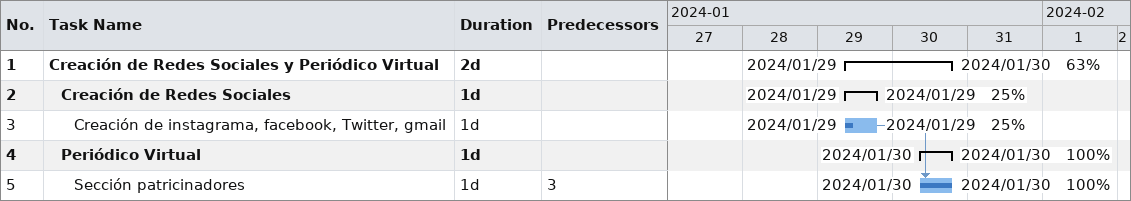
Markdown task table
| ID | Level | Task | Duration | Start | Finish | Predecessors | % complete |
|---|---|---|---|---|---|---|---|
| 1 | 1 | **Creación de Redes Sociales y Periódico Virtual** | 2d | 2024-01-29 | 2024-01-30 |  | 63 |
| 2 | 2 | **Creación de Redes Sociales** | 1d | 2024-01-29 | 2024-01-29 |  | 25 |
| 3 | 3 | Creación de instagrama, facebook, Twitter, gmail | 1d | 2024-01-29 | 2024-01-29 |  | 25 |
| 4 | 2 | **Periódico Virtual** | 1d | 2024-01-30 | 2024-01-30 |  | 100 |
| 5 | 3 | Sección patricinadores | 1d | 2024-01-30 | 2024-01-30 | 3 | 100 |
